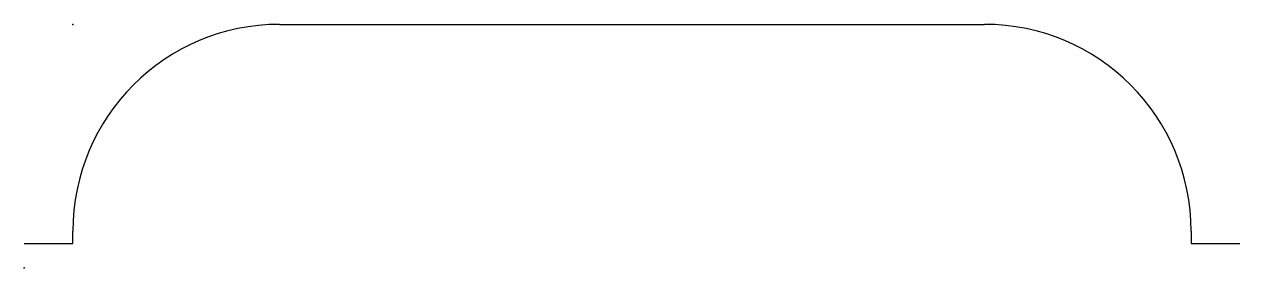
# Model space of a CAD drawing. Header units: millimetres. Extents: x 0 to 500, y 0 to 100.
import ezdxf

# ---------------------------------------------------------------- set-up
doc = ezdxf.new("R2010")
doc.units = ezdxf.units.MM
doc.layers.get('0').update_dxf_attribs({"linetype": 'CONTINUOUS'})

msp = doc.modelspace()

# ---------------------------------------------------------------- linework, layer by layer
for p, q in [((105, 100), (395, 100)), ((480, 15), (480, 10)), ((0, 10), (20, 10)), ((20, 10), (20, 15)), ((480, 10), (500, 10))]:
    msp.add_line(p, q)
for centre, start, end in [((105, 15), 90, 180), ((395, 15), 0, 90)]:
    msp.add_arc(centre, 85, start, end)
for p in [(20, 100), (0, 0)]:
    msp.add_point(p)

doc.saveas('drawing.dxf')
